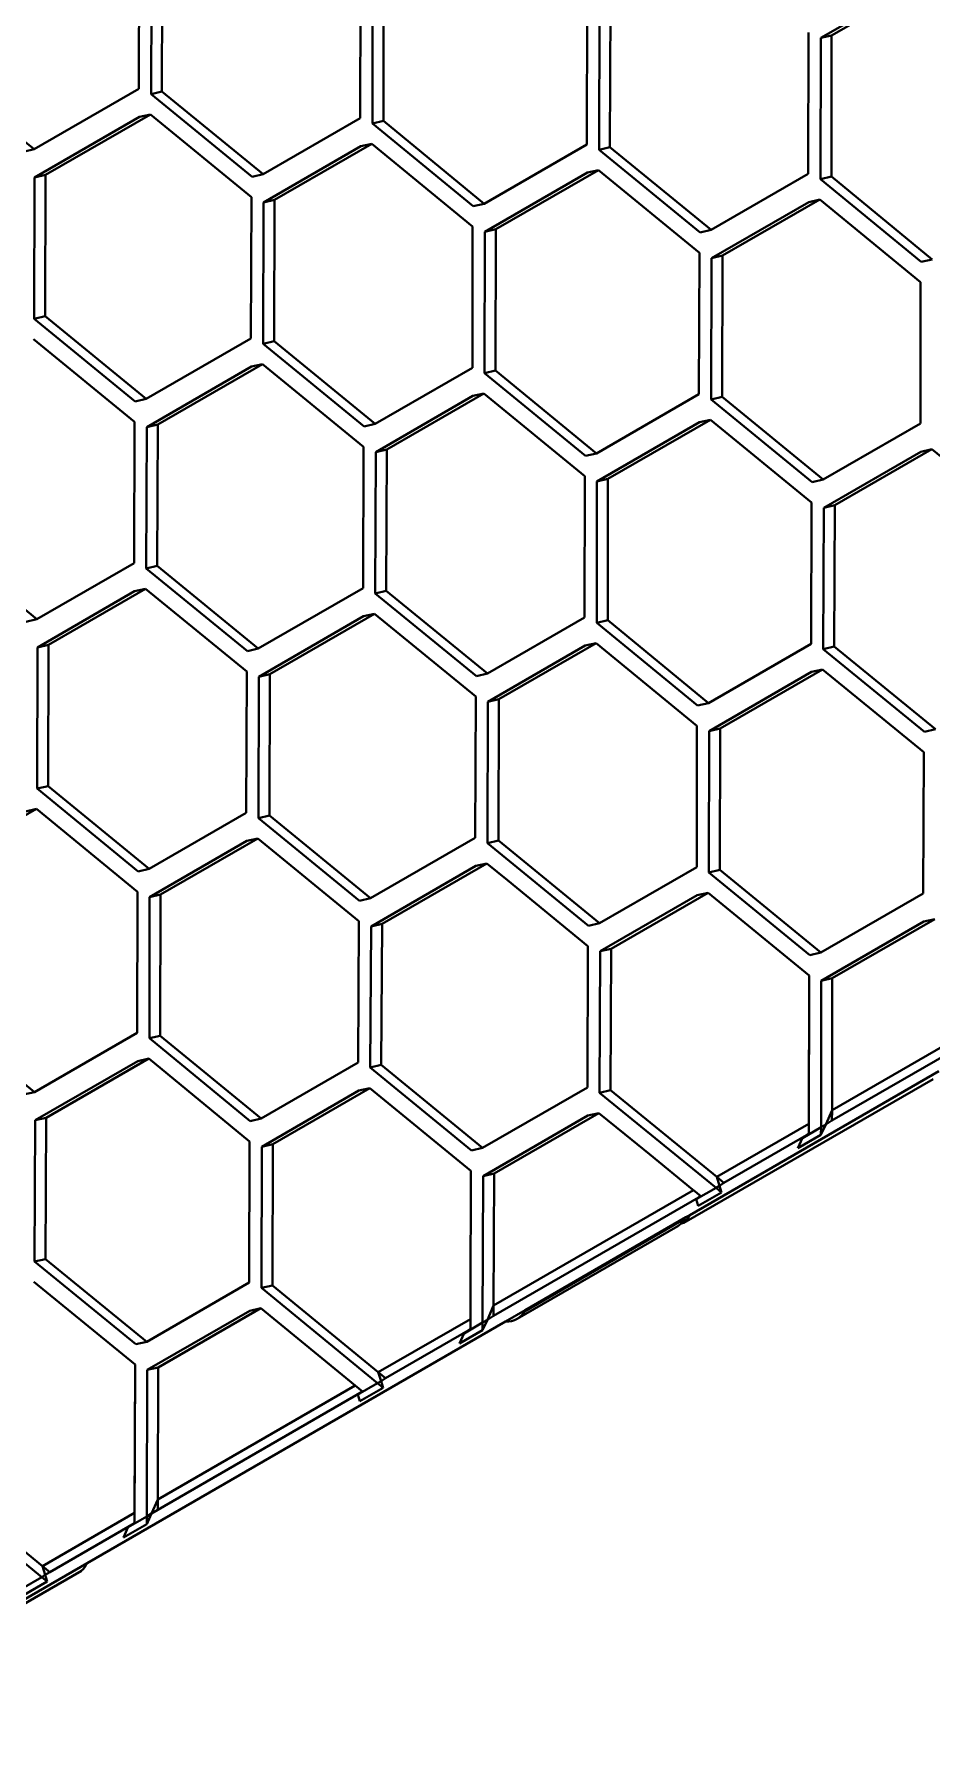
# Model space of a CAD drawing. Header units: millimetres. Extents: x 15 to 415, y 5 to 292.
# Drawn here: x 339.45 to 345.38, y 63.63 to 74.86 of the extents above; entities that cross this region are included whole.
import ezdxf

# ---------------------------------------------------------------- set-up
doc = ezdxf.new("R2010")
doc.units = ezdxf.units.MM
doc.layers.add('Geometries', color=7, linetype='Continuous')

msp = doc.modelspace()

# ---------------------------------------------------------------- linework, layer by layer
at = {"layer": 'Geometries', "linetype": 'Continuous', "lineweight": 40}
for p, q in [((340.1449, 75.434), (340.1422, 74.6911)), ((340.1449, 75.434), (340.1422, 74.6911)), ((340.2253, 75.3989), (340.222, 74.466)), ((340.2253, 75.3989), (340.222, 74.466)), ((340.2977, 75.4157), (340.2944, 74.4827)), ((340.2977, 75.4157), (340.2944, 74.4827)), ((341.6031, 74.3072), (341.6047, 75.2392)), ((341.6031, 74.3072), (341.6047, 75.2392)), ((341.6835, 74.2721), (341.6851, 75.2041)), ((341.6835, 74.2721), (341.6851, 75.2041)), ((341.7559, 74.2888), (341.7575, 75.2208)), ((341.7559, 74.2888), (341.7575, 75.2208)), ((344.6421, 74.836), (345.3189, 75.2268)), ((344.6421, 74.836), (345.3189, 75.2268)), ((344.7145, 74.8527), (345.3913, 75.2435)), ((344.7145, 74.8527), (345.3913, 75.2435)), ((343.0985, 74.133), (343.1018, 75.0659)), ((343.0985, 74.133), (343.1018, 75.0659)), ((343.2514, 74.1146), (343.2547, 75.0476)), ((343.2514, 74.1146), (343.2547, 75.0476)), ((343.179, 74.0979), (343.1823, 75.0308)), ((343.179, 74.0979), (343.1823, 75.0308)), ((344.56, 73.9391), (344.5617, 74.8711)), ((344.56, 73.9391), (344.5617, 74.8711)), ((344.6405, 73.904), (344.6421, 74.836)), ((344.6405, 73.904), (344.6421, 74.836)), ((344.7145, 74.8527), (344.6421, 74.836)), ((344.7145, 74.8527), (344.6421, 74.836)), ((344.7129, 73.9207), (344.7145, 74.8527)), ((344.7129, 73.9207), (344.7145, 74.8527)), ((340.1411, 74.5008), (340.1422, 74.6911)), ((340.1411, 74.5008), (340.1422, 74.6911)), ((340.1411, 74.5008), (339.4504, 74.102)), ((340.1411, 74.5008), (339.4504, 74.102)), ((340.2944, 74.4827), (340.222, 74.466)), ((340.2944, 74.4827), (340.222, 74.466)), ((340.2944, 74.4827), (340.9619, 73.937)), ((340.2944, 74.4827), (340.9619, 73.937)), ((340.222, 74.466), (340.8895, 73.9203)), ((340.222, 74.466), (340.8895, 73.9203)), ((339.4536, 73.9157), (340.1452, 74.315)), ((339.4536, 73.9157), (340.1452, 74.315)), ((339.526, 73.9324), (340.2176, 74.3317)), ((339.526, 73.9324), (340.2176, 74.3317)), ((340.2176, 74.3317), (340.1452, 74.315)), ((340.2176, 74.3317), (340.1452, 74.315)), ((340.8851, 73.7861), (340.2176, 74.3317)), ((340.8851, 73.7861), (340.2176, 74.3317)), ((340.9619, 73.937), (341.6031, 74.3072)), ((340.9619, 73.937), (341.6031, 74.3072)), ((341.7559, 74.2888), (341.6835, 74.2721)), ((341.7559, 74.2888), (341.6835, 74.2721)), ((342.3493, 73.7254), (341.6835, 74.2721)), ((342.3493, 73.7254), (341.6835, 74.2721)), ((342.4217, 73.7422), (341.7559, 74.2888)), ((342.4217, 73.7422), (341.7559, 74.2888)), ((339.4504, 74.102), (339.3139, 74.2129)), ((339.4504, 74.102), (339.3139, 74.2129)), ((339.4504, 74.102), (339.378, 74.0853)), ((339.4504, 74.102), (339.378, 74.0853)), ((340.9655, 73.751), (341.6067, 74.1212)), ((340.9655, 73.751), (341.6067, 74.1212)), ((341.0379, 73.7677), (341.6791, 74.1379)), ((341.0379, 73.7677), (341.6791, 74.1379)), ((341.6791, 74.1379), (341.6067, 74.1212)), ((341.6791, 74.1379), (341.6067, 74.1212)), ((342.3449, 73.5912), (341.6791, 74.1379)), ((342.3449, 73.5912), (341.6791, 74.1379)), ((343.0985, 74.133), (342.4217, 73.7422)), ((343.0985, 74.133), (342.4217, 73.7422)), ((343.2514, 74.1146), (343.179, 74.0979)), ((343.2514, 74.1146), (343.179, 74.0979)), ((343.8464, 73.5522), (343.179, 74.0979)), ((343.8464, 73.5522), (343.179, 74.0979)), ((343.9188, 73.5689), (343.2514, 74.1146)), ((343.9188, 73.5689), (343.2514, 74.1146)), ((339.526, 73.9324), (339.4536, 73.9157)), ((339.526, 73.9324), (339.4536, 73.9157)), ((339.5227, 72.9995), (339.526, 73.9324)), ((339.5227, 72.9995), (339.526, 73.9324)), ((340.9619, 73.937), (340.8895, 73.9203)), ((340.9619, 73.937), (340.8895, 73.9203)), ((342.4253, 73.5561), (343.1022, 73.9469)), ((342.4253, 73.5561), (343.1022, 73.9469)), ((342.4977, 73.5729), (343.1746, 73.9636)), ((342.4977, 73.5729), (343.1746, 73.9636)), ((343.1746, 73.9636), (343.1022, 73.9469)), ((343.1746, 73.9636), (343.1022, 73.9469)), ((343.842, 73.418), (343.1746, 73.9636)), ((343.842, 73.418), (343.1746, 73.9636)), ((344.56, 73.9391), (343.9188, 73.5689)), ((344.56, 73.9391), (343.9188, 73.5689)), ((344.7129, 73.9207), (344.6405, 73.904)), ((344.7129, 73.9207), (344.6405, 73.904)), ((344.7129, 73.9207), (345.3786, 73.3741)), ((344.7129, 73.9207), (345.3786, 73.3741)), ((339.4503, 72.9827), (339.4536, 73.9157)), ((339.4503, 72.9827), (339.4536, 73.9157)), ((344.6405, 73.904), (345.3062, 73.3573)), ((344.6405, 73.904), (345.3062, 73.3573)), ((340.8851, 73.7861), (340.8817, 72.8531)), ((340.8851, 73.7861), (340.8817, 72.8531)), ((340.9622, 72.818), (340.9655, 73.751)), ((340.9622, 72.818), (340.9655, 73.751)), ((341.0379, 73.7677), (340.9655, 73.751)), ((341.0379, 73.7677), (340.9655, 73.751)), ((341.0346, 72.8347), (341.0379, 73.7677)), ((341.0346, 72.8347), (341.0379, 73.7677)), ((342.4217, 73.7422), (342.3493, 73.7254)), ((342.4217, 73.7422), (342.3493, 73.7254)), ((344.5637, 73.753), (343.9225, 73.3828)), ((344.5637, 73.753), (343.9225, 73.3828)), ((344.6361, 73.7698), (343.9949, 73.3996)), ((344.6361, 73.7698), (343.9949, 73.3996)), ((344.6361, 73.7698), (344.5637, 73.753)), ((344.6361, 73.7698), (344.5637, 73.753)), ((344.6361, 73.7698), (345.3018, 73.2231)), ((344.6361, 73.7698), (345.3018, 73.2231)), ((342.3449, 73.5912), (342.3433, 72.6592)), ((342.3449, 73.5912), (342.3433, 72.6592)), ((342.4237, 72.6241), (342.4253, 73.5561)), ((342.4237, 72.6241), (342.4253, 73.5561)), ((342.4977, 73.5729), (342.4253, 73.5561)), ((342.4977, 73.5729), (342.4253, 73.5561)), ((342.4961, 72.6409), (342.4977, 73.5729)), ((342.4961, 72.6409), (342.4977, 73.5729)), ((343.9188, 73.5689), (343.8464, 73.5522)), ((343.9188, 73.5689), (343.8464, 73.5522)), ((343.842, 73.418), (343.8387, 72.485)), ((343.842, 73.418), (343.8387, 72.485)), ((343.9225, 73.3828), (343.9192, 72.4499)), ((343.9225, 73.3828), (343.9192, 72.4499)), ((343.9949, 73.3996), (343.9225, 73.3828)), ((343.9949, 73.3996), (343.9225, 73.3828)), ((343.9949, 73.3996), (343.9916, 72.4666)), ((343.9949, 73.3996), (343.9916, 72.4666)), ((345.3786, 73.3741), (345.3062, 73.3573)), ((345.3786, 73.3741), (345.3062, 73.3573)), ((345.3018, 73.2231), (345.3002, 72.2911)), ((345.3018, 73.2231), (345.3002, 72.2911)), ((339.5227, 72.9995), (339.4503, 72.9827)), ((339.5227, 72.9995), (339.4503, 72.9827)), ((339.4503, 72.9827), (340.1177, 72.437)), ((339.4503, 72.9827), (340.1177, 72.437)), ((339.5227, 72.9995), (340.1901, 72.4538)), ((339.5227, 72.9995), (340.1901, 72.4538)), ((340.1133, 72.3028), (339.4459, 72.8485)), ((340.1133, 72.3028), (339.4459, 72.8485)), ((340.1901, 72.4538), (340.8817, 72.8531)), ((340.1901, 72.4538), (340.8817, 72.8531)), ((341.0346, 72.8347), (340.9622, 72.818)), ((341.0346, 72.8347), (340.9622, 72.818)), ((341.6296, 72.2723), (340.9622, 72.818)), ((341.6296, 72.2723), (340.9622, 72.818)), ((341.702, 72.289), (341.0346, 72.8347)), ((341.702, 72.289), (341.0346, 72.8347)), ((340.9578, 72.6838), (340.2662, 72.2845)), ((340.9578, 72.6838), (340.2662, 72.2845)), ((340.9578, 72.6838), (340.8854, 72.6671)), ((340.9578, 72.6838), (340.8854, 72.6671)), ((340.9578, 72.6838), (341.6253, 72.1381)), ((340.9578, 72.6838), (341.6253, 72.1381)), ((340.8854, 72.6671), (340.1938, 72.2677)), ((340.8854, 72.6671), (340.1938, 72.2677)), ((342.3433, 72.6592), (341.702, 72.289)), ((342.3433, 72.6592), (341.702, 72.289)), ((342.4961, 72.6409), (342.4237, 72.6241)), ((342.4961, 72.6409), (342.4237, 72.6241)), ((342.4237, 72.6241), (343.0895, 72.0775)), ((342.4237, 72.6241), (343.0895, 72.0775)), ((342.4961, 72.6409), (343.1619, 72.0942)), ((342.4961, 72.6409), (343.1619, 72.0942)), ((342.3469, 72.4732), (341.7057, 72.103)), ((342.3469, 72.4732), (341.7057, 72.103)), ((342.4193, 72.4899), (341.7781, 72.1197)), ((342.4193, 72.4899), (341.7781, 72.1197)), ((342.4193, 72.4899), (342.3469, 72.4732)), ((342.4193, 72.4899), (342.3469, 72.4732)), ((343.0851, 71.9433), (342.4193, 72.4899)), ((343.0851, 71.9433), (342.4193, 72.4899)), ((343.1619, 72.0942), (343.8387, 72.485)), ((343.1619, 72.0942), (343.8387, 72.485)), ((343.9916, 72.4666), (343.9192, 72.4499)), ((343.9916, 72.4666), (343.9192, 72.4499)), ((343.9916, 72.4666), (344.659, 71.9209)), ((343.9916, 72.4666), (344.659, 71.9209)), ((340.1901, 72.4538), (340.1177, 72.437)), ((340.1901, 72.4538), (340.1177, 72.437)), ((343.9192, 72.4499), (344.5866, 71.9042)), ((343.9192, 72.4499), (344.5866, 71.9042)), ((340.11, 71.3699), (340.1133, 72.3028)), ((340.11, 71.3699), (340.1133, 72.3028)), ((340.1904, 71.3348), (340.1938, 72.2677)), ((340.1904, 71.3348), (340.1938, 72.2677)), ((340.2662, 72.2845), (340.1938, 72.2677)), ((340.2662, 72.2845), (340.1938, 72.2677)), ((340.2628, 71.3515), (340.2662, 72.2845)), ((340.2628, 71.3515), (340.2662, 72.2845)), ((341.702, 72.289), (341.6296, 72.2723)), ((341.702, 72.289), (341.6296, 72.2723)), ((343.8424, 72.2989), (343.1655, 71.9081)), ((343.8424, 72.2989), (343.1655, 71.9081)), ((343.9148, 72.3157), (343.2379, 71.9249)), ((343.9148, 72.3157), (343.2379, 71.9249)), ((343.9148, 72.3157), (343.8424, 72.2989)), ((343.9148, 72.3157), (343.8424, 72.2989)), ((343.9148, 72.3157), (344.5822, 71.77)), ((343.9148, 72.3157), (344.5822, 71.77)), ((344.659, 71.9209), (345.3002, 72.2911)), ((344.659, 71.9209), (345.3002, 72.2911)), ((341.6253, 72.1381), (341.6219, 71.2051)), ((341.6253, 72.1381), (341.6219, 71.2051)), ((341.7057, 72.103), (341.7024, 71.17)), ((341.7057, 72.103), (341.7024, 71.17)), ((341.7781, 72.1197), (341.7057, 72.103)), ((341.7781, 72.1197), (341.7057, 72.103)), ((341.7781, 72.1197), (341.7748, 71.1868)), ((341.7781, 72.1197), (341.7748, 71.1868)), ((343.1619, 72.0942), (343.0895, 72.0775)), ((343.1619, 72.0942), (343.0895, 72.0775)), ((344.6627, 71.7349), (345.3039, 72.1051)), ((344.6627, 71.7349), (345.3039, 72.1051)), ((344.7351, 71.7516), (345.3763, 72.1218)), ((344.7351, 71.7516), (345.3763, 72.1218)), ((345.3763, 72.1218), (345.3039, 72.1051)), ((345.3763, 72.1218), (345.3039, 72.1051)), ((345.3763, 72.1218), (346.042, 71.5751)), ((345.3763, 72.1218), (346.042, 71.5751)), ((343.0851, 71.9433), (343.0834, 71.0113)), ((343.0851, 71.9433), (343.0834, 71.0113)), ((343.1655, 71.9081), (343.1639, 70.9762)), ((343.1655, 71.9081), (343.1639, 70.9762)), ((343.2379, 71.9249), (343.1655, 71.9081)), ((343.2379, 71.9249), (343.1655, 71.9081)), ((343.2379, 71.9249), (343.2363, 70.9929)), ((343.2379, 71.9249), (343.2363, 70.9929)), ((344.659, 71.9209), (344.5866, 71.9042)), ((344.659, 71.9209), (344.5866, 71.9042)), ((344.5789, 70.837), (344.5822, 71.77)), ((344.5789, 70.837), (344.5822, 71.77)), ((344.6593, 70.8019), (344.6627, 71.7349)), ((344.6593, 70.8019), (344.6627, 71.7349)), ((344.7351, 71.7516), (344.6627, 71.7349)), ((344.7351, 71.7516), (344.6627, 71.7349)), ((344.7317, 70.8187), (344.7351, 71.7516)), ((344.7317, 70.8187), (344.7351, 71.7516)), ((338.803, 71.5463), (339.4688, 70.9997)), ((338.803, 71.5463), (339.4688, 70.9997)), ((339.4688, 70.9997), (340.11, 71.3699)), ((339.4688, 70.9997), (340.11, 71.3699)), ((340.2628, 71.3515), (340.1904, 71.3348)), ((340.2628, 71.3515), (340.1904, 71.3348)), ((340.9303, 70.8058), (340.2628, 71.3515)), ((340.9303, 70.8058), (340.2628, 71.3515)), ((340.8579, 70.7891), (340.1904, 71.3348)), ((340.8579, 70.7891), (340.1904, 71.3348)), ((339.4724, 70.8136), (340.1136, 71.1838)), ((339.4724, 70.8136), (340.1136, 71.1838)), ((339.5448, 70.8304), (340.186, 71.2006)), ((339.5448, 70.8304), (340.186, 71.2006)), ((340.186, 71.2006), (340.1136, 71.1838)), ((340.186, 71.2006), (340.1136, 71.1838)), ((340.186, 71.2006), (340.8535, 70.6549)), ((340.186, 71.2006), (340.8535, 70.6549)), ((341.6219, 71.2051), (340.9303, 70.8058)), ((341.6219, 71.2051), (340.9303, 70.8058)), ((341.7748, 71.1868), (341.7024, 71.17)), ((341.7748, 71.1868), (341.7024, 71.17)), ((341.7024, 71.17), (342.3698, 70.6243)), ((341.7024, 71.17), (342.3698, 70.6243)), ((341.7748, 71.1868), (342.4422, 70.6411)), ((341.7748, 71.1868), (342.4422, 70.6411)), ((339.4688, 70.9997), (339.3964, 70.9829)), ((339.4688, 70.9997), (339.3964, 70.9829)), ((340.9339, 70.6198), (341.6256, 71.0191)), ((340.9339, 70.6198), (341.6256, 71.0191)), ((341.0063, 70.6365), (341.698, 71.0358)), ((341.0063, 70.6365), (341.698, 71.0358)), ((341.698, 71.0358), (341.6256, 71.0191)), ((341.698, 71.0358), (341.6256, 71.0191)), ((342.3654, 70.4901), (341.698, 71.0358)), ((342.3654, 70.4901), (341.698, 71.0358)), ((342.4422, 70.6411), (343.0834, 71.0113)), ((342.4422, 70.6411), (343.0834, 71.0113)), ((343.2363, 70.9929), (343.1639, 70.9762)), ((343.2363, 70.9929), (343.1639, 70.9762)), ((343.1639, 70.9762), (343.8296, 70.4295)), ((343.1639, 70.9762), (343.8296, 70.4295)), ((343.2363, 70.9929), (343.902, 70.4462)), ((343.2363, 70.9929), (343.902, 70.4462)), ((339.4708, 69.8816), (339.4724, 70.8136)), ((339.4708, 69.8816), (339.4724, 70.8136)), ((339.5448, 70.8304), (339.4724, 70.8136)), ((339.5448, 70.8304), (339.4724, 70.8136)), ((339.5432, 69.8984), (339.5448, 70.8304)), ((339.5432, 69.8984), (339.5448, 70.8304)), ((340.9303, 70.8058), (340.8579, 70.7891)), ((340.9303, 70.8058), (340.8579, 70.7891)), ((342.4459, 70.455), (343.0871, 70.8252)), ((342.4459, 70.455), (343.0871, 70.8252)), ((342.5183, 70.4718), (343.1595, 70.842)), ((342.5183, 70.4718), (343.1595, 70.842)), ((343.1595, 70.842), (343.0871, 70.8252)), ((343.1595, 70.842), (343.0871, 70.8252)), ((343.1595, 70.842), (343.8252, 70.2953)), ((343.1595, 70.842), (343.8252, 70.2953)), ((343.902, 70.4462), (344.5789, 70.837)), ((343.902, 70.4462), (344.5789, 70.837)), ((344.7317, 70.8187), (344.6593, 70.8019)), ((344.7317, 70.8187), (344.6593, 70.8019)), ((345.3268, 70.2562), (344.6593, 70.8019)), ((345.3268, 70.2562), (344.6593, 70.8019)), ((345.3992, 70.273), (344.7317, 70.8187)), ((345.3992, 70.273), (344.7317, 70.8187)), ((343.9781, 70.2769), (344.6549, 70.6677)), ((343.9781, 70.2769), (344.6549, 70.6677)), ((344.6549, 70.6677), (344.5825, 70.651)), ((344.6549, 70.6677), (344.5825, 70.651)), ((344.6549, 70.6677), (345.3224, 70.122)), ((344.6549, 70.6677), (345.3224, 70.122)), ((340.8535, 70.6549), (340.8502, 69.7219)), ((340.8535, 70.6549), (340.8502, 69.7219)), ((340.9306, 69.6868), (340.9339, 70.6198)), ((340.9306, 69.6868), (340.9339, 70.6198)), ((341.0063, 70.6365), (340.9339, 70.6198)), ((341.0063, 70.6365), (340.9339, 70.6198)), ((341.003, 69.7035), (341.0063, 70.6365)), ((341.003, 69.7035), (341.0063, 70.6365)), ((342.4422, 70.6411), (342.3698, 70.6243)), ((342.4422, 70.6411), (342.3698, 70.6243)), ((343.9057, 70.2602), (344.5825, 70.651)), ((343.9057, 70.2602), (344.5825, 70.651)), ((342.3654, 70.4901), (342.3621, 69.5572)), ((342.3654, 70.4901), (342.3621, 69.5572)), ((342.4426, 69.5221), (342.4459, 70.455)), ((342.4426, 69.5221), (342.4459, 70.455)), ((342.5183, 70.4718), (342.4459, 70.455)), ((342.5183, 70.4718), (342.4459, 70.455)), ((342.515, 69.5388), (342.5183, 70.4718)), ((342.515, 69.5388), (342.5183, 70.4718)), ((343.902, 70.4462), (343.8296, 70.4295)), ((343.902, 70.4462), (343.8296, 70.4295)), ((343.8252, 70.2953), (343.8236, 69.3633)), ((343.8252, 70.2953), (343.8236, 69.3633)), ((343.9057, 70.2602), (343.9041, 69.3282)), ((343.9057, 70.2602), (343.9041, 69.3282)), ((343.9781, 70.2769), (343.9057, 70.2602)), ((343.9781, 70.2769), (343.9057, 70.2602)), ((343.9781, 70.2769), (343.9765, 69.3449)), ((343.9781, 70.2769), (343.9765, 69.3449)), ((345.3992, 70.273), (345.3268, 70.2562)), ((345.3992, 70.273), (345.3268, 70.2562)), ((345.3191, 69.189), (345.3224, 70.122)), ((345.3191, 69.189), (345.3224, 70.122)), ((339.5432, 69.8984), (339.4708, 69.8816)), ((339.5432, 69.8984), (339.4708, 69.8816)), ((339.4708, 69.8816), (340.1366, 69.335)), ((339.4708, 69.8816), (340.1366, 69.335)), ((339.5432, 69.8984), (340.209, 69.3517)), ((339.5432, 69.8984), (340.209, 69.3517)), ((338.7896, 69.3566), (339.4664, 69.7474)), ((338.7896, 69.3566), (339.4664, 69.7474)), ((339.4664, 69.7474), (339.394, 69.7307)), ((339.4664, 69.7474), (339.394, 69.7307)), ((339.4664, 69.7474), (340.1322, 69.2008)), ((339.4664, 69.7474), (340.1322, 69.2008)), ((340.8502, 69.7219), (340.209, 69.3517)), ((340.8502, 69.7219), (340.209, 69.3517)), ((341.003, 69.7035), (340.9306, 69.6868)), ((341.003, 69.7035), (340.9306, 69.6868)), ((340.9306, 69.6868), (341.5981, 69.1411)), ((340.9306, 69.6868), (341.5981, 69.1411)), ((341.003, 69.7035), (341.6705, 69.1578)), ((341.003, 69.7035), (341.6705, 69.1578)), ((340.9262, 69.5526), (340.285, 69.1824)), ((340.9262, 69.5526), (340.285, 69.1824)), ((340.9262, 69.5526), (340.8538, 69.5358)), ((340.9262, 69.5526), (340.8538, 69.5358)), ((341.5937, 69.0069), (340.9262, 69.5526)), ((341.5937, 69.0069), (340.9262, 69.5526)), ((341.6705, 69.1578), (342.3621, 69.5572)), ((341.6705, 69.1578), (342.3621, 69.5572)), ((342.515, 69.5388), (342.4426, 69.5221)), ((342.515, 69.5388), (342.4426, 69.5221)), ((343.1824, 68.9931), (342.515, 69.5388)), ((343.1824, 68.9931), (342.515, 69.5388)), ((340.8538, 69.5358), (340.2126, 69.1656)), ((340.8538, 69.5358), (340.2126, 69.1656)), ((343.11, 68.9764), (342.4426, 69.5221)), ((343.11, 68.9764), (342.4426, 69.5221)), ((340.209, 69.3517), (340.1366, 69.335)), ((340.209, 69.3517), (340.1366, 69.335)), ((342.3653, 69.3709), (341.6746, 68.9721)), ((342.3653, 69.3709), (341.6746, 68.9721)), ((342.4377, 69.3876), (341.747, 68.9888)), ((342.4377, 69.3876), (341.747, 68.9888)), ((342.4377, 69.3876), (342.3653, 69.3709)), ((342.4377, 69.3876), (342.3653, 69.3709)), ((342.4377, 69.3876), (342.5741, 69.2767)), ((342.4377, 69.3876), (342.5741, 69.2767)), ((343.1824, 68.9931), (343.8236, 69.3633)), ((343.1824, 68.9931), (343.8236, 69.3633)), ((343.9765, 69.3449), (343.9041, 69.3282)), ((343.9765, 69.3449), (343.9041, 69.3282)), ((344.5698, 68.7815), (343.9041, 69.3282)), ((344.5698, 68.7815), (343.9041, 69.3282)), ((344.6422, 68.7983), (343.9765, 69.3449)), ((344.6422, 68.7983), (343.9765, 69.3449)), ((343.1056, 68.8422), (342.5741, 69.2767)), ((343.1056, 68.8422), (342.5741, 69.2767)), ((340.1322, 69.2008), (340.1305, 68.2688)), ((340.1322, 69.2008), (340.1305, 68.2688)), ((340.2126, 69.1656), (340.211, 68.2337)), ((340.2126, 69.1656), (340.211, 68.2337)), ((340.285, 69.1824), (340.2126, 69.1656)), ((340.285, 69.1824), (340.2126, 69.1656)), ((340.285, 69.1824), (340.2834, 68.2504)), ((340.285, 69.1824), (340.2834, 68.2504)), ((341.6705, 69.1578), (341.5981, 69.1411)), ((341.6705, 69.1578), (341.5981, 69.1411)), ((343.1861, 68.8071), (343.8273, 69.1773)), ((343.1861, 68.8071), (343.8273, 69.1773)), ((343.2585, 68.8238), (343.8997, 69.194)), ((343.2585, 68.8238), (343.8997, 69.194)), ((343.8997, 69.194), (343.8273, 69.1773)), ((343.8997, 69.194), (343.8273, 69.1773)), ((344.5654, 68.6473), (343.8997, 69.194)), ((344.5654, 68.6473), (343.8997, 69.194)), ((344.6422, 68.7983), (345.3191, 69.189)), ((344.6422, 68.7983), (345.3191, 69.189)), ((341.5904, 68.0739), (341.5937, 69.0069)), ((341.5904, 68.0739), (341.5937, 69.0069)), ((341.747, 68.9888), (341.6746, 68.9721)), ((341.747, 68.9888), (341.6746, 68.9721)), ((341.747, 68.9888), (341.7414, 68.057)), ((341.747, 68.9888), (341.7414, 68.057)), ((343.1824, 68.9931), (343.11, 68.9764)), ((343.1824, 68.9931), (343.11, 68.9764)), ((345.3227, 69.003), (344.6459, 68.6122)), ((345.3227, 69.003), (344.6459, 68.6122)), ((345.3951, 69.0197), (344.7183, 68.629)), ((345.3951, 69.0197), (344.7183, 68.629)), ((345.3951, 69.0197), (345.3227, 69.003)), ((345.3951, 69.0197), (345.3227, 69.003)), ((341.6746, 68.9721), (341.669, 68.0403)), ((341.6746, 68.9721), (341.669, 68.0403)), ((343.1023, 67.9092), (343.1056, 68.8422)), ((343.1023, 67.9092), (343.1056, 68.8422)), ((343.1827, 67.8741), (343.1861, 68.8071)), ((343.1827, 67.8741), (343.1861, 68.8071)), ((343.2585, 68.8238), (343.1861, 68.8071)), ((343.2585, 68.8238), (343.1861, 68.8071)), ((343.2551, 67.8908), (343.2585, 68.8238)), ((343.2551, 67.8908), (343.2585, 68.8238)), ((344.6422, 68.7983), (344.5698, 68.7815)), ((344.6422, 68.7983), (344.5698, 68.7815)), ((344.5636, 67.6025), (344.5654, 68.6473)), ((344.5637, 67.6693), (344.5654, 68.6473)), ((344.6459, 68.6122), (344.6442, 67.6458)), ((344.6459, 68.6122), (344.6442, 67.6458)), ((344.7183, 68.629), (344.6459, 68.6122)), ((344.7183, 68.629), (344.6459, 68.6122)), ((344.7183, 68.629), (344.7168, 67.7576)), ((344.7183, 68.629), (344.7168, 67.7576)), ((339.4537, 67.878), (338.7862, 68.4237)), ((339.4537, 67.878), (338.7862, 68.4237)), ((346.067, 68.4704), (344.7166, 67.6908)), ((344.7168, 67.7576), (346.0192, 68.5095)), ((340.1305, 68.2688), (339.4537, 67.878)), ((340.1305, 68.2688), (339.4537, 67.878)), ((340.2834, 68.2504), (340.211, 68.2337)), ((340.2834, 68.2504), (340.211, 68.2337)), ((340.211, 68.2337), (340.8768, 67.687)), ((340.211, 68.2337), (340.8768, 67.687)), ((340.2834, 68.2504), (340.9492, 67.7037)), ((340.2834, 68.2504), (340.9492, 67.7037)), ((340.1342, 68.0827), (339.4573, 67.6919)), ((340.1342, 68.0827), (339.4573, 67.6919)), ((340.2066, 68.0995), (339.5297, 67.7087)), ((340.2066, 68.0995), (339.5297, 67.7087)), ((340.2066, 68.0995), (340.1342, 68.0827)), ((340.2066, 68.0995), (340.1342, 68.0827)), ((340.2066, 68.0995), (340.8724, 67.5528)), ((340.2066, 68.0995), (340.8724, 67.5528)), ((341.5904, 68.0739), (340.9492, 67.7037)), ((341.5904, 68.0739), (340.9492, 67.7037)), ((341.669, 68.0403), (341.7414, 68.057)), ((341.669, 68.0403), (341.7414, 68.057)), ((342.3383, 67.4931), (341.669, 68.0403)), ((342.3383, 67.4931), (341.669, 68.0403)), ((342.4107, 67.5099), (341.7414, 68.057)), ((342.4107, 67.5099), (341.7414, 68.057)), ((345.4218, 68.0151), (343.7778, 67.066)), ((339.4537, 67.878), (339.3813, 67.8613)), ((339.4537, 67.878), (339.3813, 67.8613)), ((341.594, 67.8879), (340.9528, 67.5177)), ((341.594, 67.8879), (340.9528, 67.5177)), ((341.6664, 67.9046), (341.0252, 67.5344)), ((341.6664, 67.9046), (341.0252, 67.5344)), ((341.6664, 67.9046), (341.594, 67.8879)), ((341.6664, 67.9046), (341.594, 67.8879)), ((342.3339, 67.3589), (341.6664, 67.9046)), ((342.3339, 67.3589), (341.6664, 67.9046)), ((343.1023, 67.9092), (342.4107, 67.5099)), ((343.1023, 67.9092), (342.4107, 67.5099)), ((343.2551, 67.8908), (343.1827, 67.8741)), ((343.2551, 67.8908), (343.1827, 67.8741)), ((343.1827, 67.8741), (343.9513, 67.2457)), ((343.1827, 67.8741), (343.9513, 67.2457)), ((343.2551, 67.8908), (343.9556, 67.3181)), ((343.2551, 67.8908), (343.9556, 67.3181)), ((343.7395, 67.0142), (345.3836, 67.9634)), ((344.7168, 67.7576), (344.6753, 67.6651)), ((344.7166, 67.6908), (344.7168, 67.7576)), ((339.4573, 67.6919), (339.454, 66.759)), ((339.4573, 67.6919), (339.454, 66.759)), ((339.5297, 67.7087), (339.4573, 67.6919)), ((339.5297, 67.7087), (339.4573, 67.6919)), ((339.5297, 67.7087), (339.5264, 66.7757)), ((339.5297, 67.7087), (339.5264, 66.7757)), ((340.9492, 67.7037), (340.8768, 67.687)), ((340.9492, 67.7037), (340.8768, 67.687)), ((343.1059, 67.7231), (342.4143, 67.3238)), ((343.1059, 67.7231), (342.4143, 67.3238)), ((343.1783, 67.7399), (342.4867, 67.3406)), ((343.1783, 67.7399), (342.4867, 67.3406)), ((343.1783, 67.7399), (343.1059, 67.7231)), ((343.1783, 67.7399), (343.1059, 67.7231)), ((343.1783, 67.7399), (343.3494, 67.6)), ((343.3494, 67.6), (343.1783, 67.7399)), ((343.9556, 67.3181), (344.5637, 67.6693)), ((344.6442, 67.6458), (344.5215, 67.5749)), ((344.6441, 67.5954), (344.6753, 67.6651)), ((344.6442, 67.6458), (344.6441, 67.5954)), ((344.6442, 67.6458), (344.6753, 67.6651)), ((344.6753, 67.6651), (344.7166, 67.6908)), ((340.8707, 66.6208), (340.8724, 67.5528)), ((340.8707, 66.6208), (340.8724, 67.5528)), ((340.9512, 66.5857), (340.9528, 67.5177)), ((340.9512, 66.5857), (340.9528, 67.5177)), ((341.0252, 67.5344), (340.9528, 67.5177)), ((341.0252, 67.5344), (340.9528, 67.5177)), ((341.0236, 66.6024), (341.0252, 67.5344)), ((341.0236, 66.6024), (341.0252, 67.5344)), ((343.3494, 67.6), (343.5114, 67.4676)), ((343.5114, 67.4676), (343.3494, 67.6)), ((344.5636, 67.6025), (344.0034, 67.279)), ((344.4911, 67.5071), (344.6441, 67.5954)), ((344.5223, 67.5768), (344.4911, 67.5071)), ((344.5223, 67.5768), (344.5636, 67.6025)), ((342.4107, 67.5099), (342.3383, 67.4931)), ((342.4107, 67.5099), (342.3383, 67.4931)), ((343.5114, 67.4676), (343.7956, 67.2353)), ((343.7956, 67.2353), (343.5114, 67.4676)), ((342.3339, 67.3589), (342.3309, 66.5131)), ((342.3339, 67.3589), (342.3309, 66.5131)), ((342.4109, 66.3564), (342.4143, 67.3238)), ((342.4109, 66.3564), (342.4143, 67.3238)), ((342.4867, 67.3406), (342.4143, 67.3238)), ((342.4867, 67.3406), (342.4143, 67.3238)), ((342.4836, 66.4683), (342.4867, 67.3406)), ((342.4867, 67.3406), (342.4836, 66.4683)), ((344.0034, 67.279), (343.9556, 67.3181)), ((343.9556, 67.3181), (343.9737, 67.26)), ((343.8502, 67.1906), (342.4834, 66.4014)), ((342.4836, 66.4683), (343.8024, 67.2297)), ((343.8024, 67.2297), (343.7956, 67.2353)), ((343.7956, 67.2353), (343.8024, 67.2297)), ((343.8502, 67.1906), (343.8024, 67.2297)), ((343.8205, 67.1716), (343.8502, 67.1906)), ((343.9513, 67.2457), (343.8208, 67.1704)), ((343.8341, 67.1278), (343.9873, 67.2163)), ((343.9513, 67.2457), (343.9737, 67.26)), ((343.9513, 67.2457), (343.9873, 67.2163)), ((343.9737, 67.26), (344.0034, 67.279)), ((343.9873, 67.2163), (343.9737, 67.26)), ((343.8205, 67.1716), (343.8341, 67.1278)), ((342.6381, 66.3806), (343.6988, 66.993)), ((342.6381, 66.3806), (343.6988, 66.993)), ((343.7478, 67.0428), (342.6871, 66.4304)), ((343.7478, 67.0428), (342.6871, 66.4304)), ((343.753, 67.0516), (342.6923, 66.4392)), ((343.7395, 67.0142), (343.7219, 67.0102)), ((343.753, 67.0516), (343.7478, 67.0428)), ((343.753, 67.0516), (343.7478, 67.0428)), ((343.7778, 67.066), (343.753, 67.0516)), ((339.5264, 66.7757), (339.454, 66.759)), ((339.5264, 66.7757), (339.454, 66.759)), ((340.1215, 66.2133), (339.454, 66.759)), ((340.1215, 66.2133), (339.454, 66.759)), ((340.1939, 66.23), (339.5264, 66.7757)), ((340.1939, 66.23), (339.5264, 66.7757)), ((340.1171, 66.0791), (339.4496, 66.6248)), ((340.1171, 66.0791), (339.4496, 66.6248)), ((340.8707, 66.6208), (340.1939, 66.23)), ((340.8707, 66.6208), (340.1939, 66.23)), ((341.0236, 66.6024), (340.9512, 66.5857)), ((341.0236, 66.6024), (340.9512, 66.5857)), ((341.7178, 65.9562), (340.9512, 66.5857)), ((341.7178, 65.9562), (340.9512, 66.5857)), ((341.7223, 66.0287), (341.0236, 66.6024)), ((341.0236, 66.6024), (341.7223, 66.0287)), ((342.3308, 66.5014), (342.3309, 66.5131)), ((342.3308, 66.5014), (342.3309, 66.5131)), ((340.1975, 66.044), (340.8744, 66.4347)), ((340.1975, 66.044), (340.8744, 66.4347)), ((340.2699, 66.0607), (340.9468, 66.4515)), ((340.2699, 66.0607), (340.9468, 66.4515)), ((340.9468, 66.4515), (340.8744, 66.4347)), ((340.9468, 66.4515), (340.8744, 66.4347)), ((340.9468, 66.4515), (341.5692, 65.9404)), ((340.9468, 66.4515), (341.6169, 65.9012)), ((342.3305, 66.4003), (342.3302, 66.3134)), ((342.3305, 66.4003), (342.3304, 66.3798)), ((342.3308, 66.5014), (342.3305, 66.4003)), ((342.3308, 66.5014), (342.3305, 66.4003)), ((342.4836, 66.4683), (342.442, 66.3757)), ((342.4834, 66.4014), (342.442, 66.3757)), ((342.4834, 66.4014), (342.4836, 66.4683)), ((342.6923, 66.4392), (342.5607, 66.3633)), ((342.6871, 66.4304), (342.6923, 66.4392)), ((342.6871, 66.4304), (342.6923, 66.4392)), ((339.8004, 64.7696), (342.5607, 66.3633)), ((341.7223, 66.0287), (342.3304, 66.3798)), ((342.3301, 66.313), (341.77, 65.9895)), ((342.2575, 66.2175), (342.4107, 66.306)), ((342.2888, 66.2873), (342.2575, 66.2175)), ((342.4109, 66.3564), (342.288, 66.2854)), ((342.3301, 66.313), (342.2888, 66.2873)), ((342.3302, 66.3134), (342.3301, 66.313)), ((342.4107, 66.306), (342.442, 66.3757)), ((342.4107, 66.306), (342.4109, 66.3564)), ((342.4109, 66.3564), (342.442, 66.3757)), ((340.1939, 66.23), (340.1215, 66.2133)), ((340.1939, 66.23), (340.1215, 66.2133)), ((340.1171, 66.0791), (340.1134, 65.0331)), ((340.1171, 66.0791), (340.1136, 65.1)), ((340.2699, 66.0607), (340.1975, 66.044)), ((340.2699, 66.0607), (340.1975, 66.044)), ((340.2668, 65.1884), (340.2699, 66.0607)), ((340.2668, 65.1884), (340.2699, 66.0607)), ((340.1975, 66.044), (340.1941, 65.0765)), ((340.1941, 65.0765), (340.1975, 66.044)), ((341.7178, 65.9562), (341.5875, 65.881)), ((341.7178, 65.9562), (341.7402, 65.9705)), ((341.7537, 65.9267), (341.7178, 65.9562)), ((341.7223, 66.0287), (341.7402, 65.9705)), ((341.77, 65.9895), (341.7223, 66.0287)), ((341.77, 65.9895), (341.7402, 65.9705)), ((341.7537, 65.9267), (341.7402, 65.9705)), ((341.6169, 65.9012), (340.2666, 65.1216)), ((340.2668, 65.1884), (341.5692, 65.9404)), ((341.6169, 65.9012), (341.5872, 65.8822)), ((341.5872, 65.8822), (341.6007, 65.8383)), ((341.6007, 65.8383), (341.7537, 65.9267)), ((338.7344, 65.3058), (339.501, 64.6763)), ((338.7344, 65.3058), (339.501, 64.6763)), ((338.8068, 65.3226), (339.5055, 64.7489)), ((338.8068, 65.3226), (339.5055, 64.7489)), ((340.2668, 65.1884), (340.2252, 65.0959)), ((340.2666, 65.1216), (340.2668, 65.1884)), ((339.5055, 64.7489), (340.1136, 65.1)), ((340.1941, 65.0765), (340.0712, 65.0055)), ((340.1939, 65.0261), (340.2252, 65.0959)), ((340.1939, 65.0261), (340.1941, 65.0765)), ((340.1941, 65.0765), (340.2252, 65.0959)), ((340.2666, 65.1216), (340.2252, 65.0959)), ((340.1134, 65.0331), (339.5532, 64.7097)), ((340.0407, 64.9377), (340.1939, 65.0261)), ((340.072, 65.0074), (340.0407, 64.9377)), ((340.1134, 65.0331), (340.072, 65.0074)), ((337.1723, 63.2226), (339.7621, 64.7178)), ((339.8004, 64.7696), (337.2106, 63.2743)), ((339.5055, 64.7489), (339.5234, 64.6907)), ((339.5532, 64.7097), (339.5055, 64.7489)), ((339.5234, 64.6907), (339.5532, 64.7097)), ((339.501, 64.6763), (339.3708, 64.6011)), ((339.3839, 64.5585), (339.537, 64.6468)), ((339.501, 64.6763), (339.5234, 64.6907)), ((339.501, 64.6763), (339.537, 64.6468)), ((339.537, 64.6468), (339.5234, 64.6907))]:
    msp.add_line(p, q, dxfattribs=at)
for centre, major_axis, start_param, end_param in [((343.5113, 67.3178), (-0.1875, 0.3248), 3.1415927, 3.2741771), ((343.5113, 67.3178), (-0.1875, 0.3248), 3.1415927, 3.2741771), ((343.5113, 67.3178), (-0.1875, 0.3248), 3.2741771, 3.4579336), ((343.5113, 67.3178), (-0.1875, 0.3248), 3.2741771, 3.4579336), ((343.5258, 67.3356), (0.1937, -0.3356), 0.1093925, 0.3822492), ((342.4506, 66.7054), (-0.1875, 0.3248), 3.1415927, 3.4579336), ((342.4506, 66.7054), (-0.1875, 0.3248), 3.1415927, 3.4579336), ((342.4506, 66.7054), (-0.1875, 0.3248), 2.7844923, 3.1415927), ((342.4506, 66.7054), (-0.1875, 0.3248), 2.7844923, 3.1415927), ((339.5483, 65.0392), (-0.1937, 0.3356), 3.2509852, 3.5238418)]:
    msp.add_ellipse(centre, major_axis=major_axis, ratio=0.5773503, start_param=start_param, end_param=end_param, dxfattribs=at)

doc.saveas('drawing.dxf')
